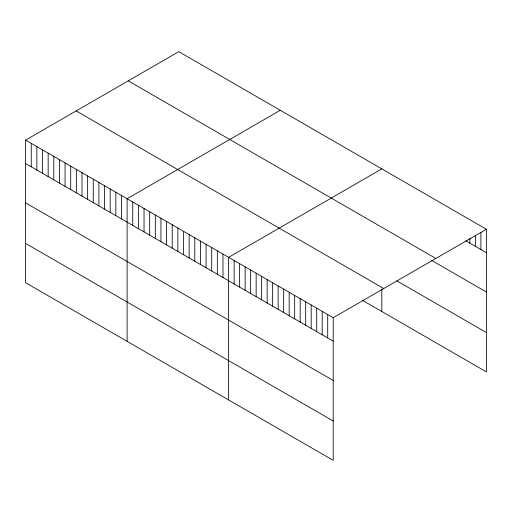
<?xml version="1.0" encoding="UTF-8"?>
<svg xmlns="http://www.w3.org/2000/svg" width="512" height="512" viewBox="0 0 512 512"><rect width="100%" height="100%" fill="white"/><g stroke="black" fill="none" stroke-linecap="round" stroke-linejoin="round"><path stroke-width="0.77" d="M25.6 140.115L333.21 317.715L333.21 460.326L25.6 282.733L25.6 140.115L178.79 51.674L486.4 229.267L486.4 371.885L362.387 300.288M280.301 110.278L127.11 198.72L127.11 341.338M381.811 168.883L228.621 257.331L228.621 399.942M333.21 317.715L486.4 229.267M465.76 240.781L486.4 252.698M128.237 80.858L435.846 258.458M431.354 260.25L486.4 292.032M396.947 280.909L486.4 332.557M76.154 110.931L383.763 288.525M25.6 163.546L333.21 341.139M25.6 202.874L333.21 380.474M25.6 243.398L333.21 420.998M480.896 232.339L480.896 249.523M475.392 235.411L475.392 246.342M469.888 238.477L469.888 243.168M381.811 289.024L381.811 311.501M327.706 314.534L327.706 337.965M322.202 311.354L322.202 334.784M316.698 308.179L316.698 331.61M311.194 304.998L311.194 328.429M305.69 301.824L305.69 325.254M300.186 298.643L300.186 322.074M294.675 295.469L294.675 318.893M289.171 292.288L289.171 315.718M283.667 289.107L283.667 312.538M278.163 285.933L278.163 309.363M272.659 282.752L272.659 306.182M267.155 279.578L267.155 303.008M261.651 276.397L261.651 299.827M256.147 273.222L256.147 296.646M250.643 270.042L250.643 293.472M245.139 266.861L245.139 290.291M239.635 263.686L239.635 287.117M234.125 260.506L234.125 283.936M222.982 254.074L222.982 277.504M217.344 250.816L217.344 274.246M211.706 247.558L211.706 270.989M206.067 244.307L206.067 267.738M200.422 241.05L200.422 264.48M194.784 237.792L194.784 261.222M189.146 234.534L189.146 257.965M183.507 231.283L183.507 254.714M177.869 228.026L177.869 251.456M172.23 224.768L172.23 248.198M166.586 221.51L166.586 244.941M160.947 218.259L160.947 241.69M155.309 215.002L155.309 238.432M149.67 211.744L149.67 235.174M144.032 208.493L144.032 231.917M138.394 205.235L138.394 228.666M132.749 201.978L132.749 225.408M121.472 195.469L121.472 218.893M115.834 192.211L115.834 215.642M110.195 188.954L110.195 212.384M104.55 185.696L104.55 209.126M98.912 182.445L98.912 205.875M93.274 179.187L93.274 202.618M87.635 175.93L87.635 199.36M81.997 172.672L81.997 196.102M76.358 169.421L76.358 192.851M70.714 166.163L70.714 189.594M65.075 162.906L65.075 186.336M59.437 159.648L59.437 183.078M53.798 156.397L53.798 179.827M48.16 153.139L48.16 176.57M42.522 149.882L42.522 173.312M36.877 146.624L36.877 170.054M31.238 143.373L31.238 166.803"/></g></svg>
